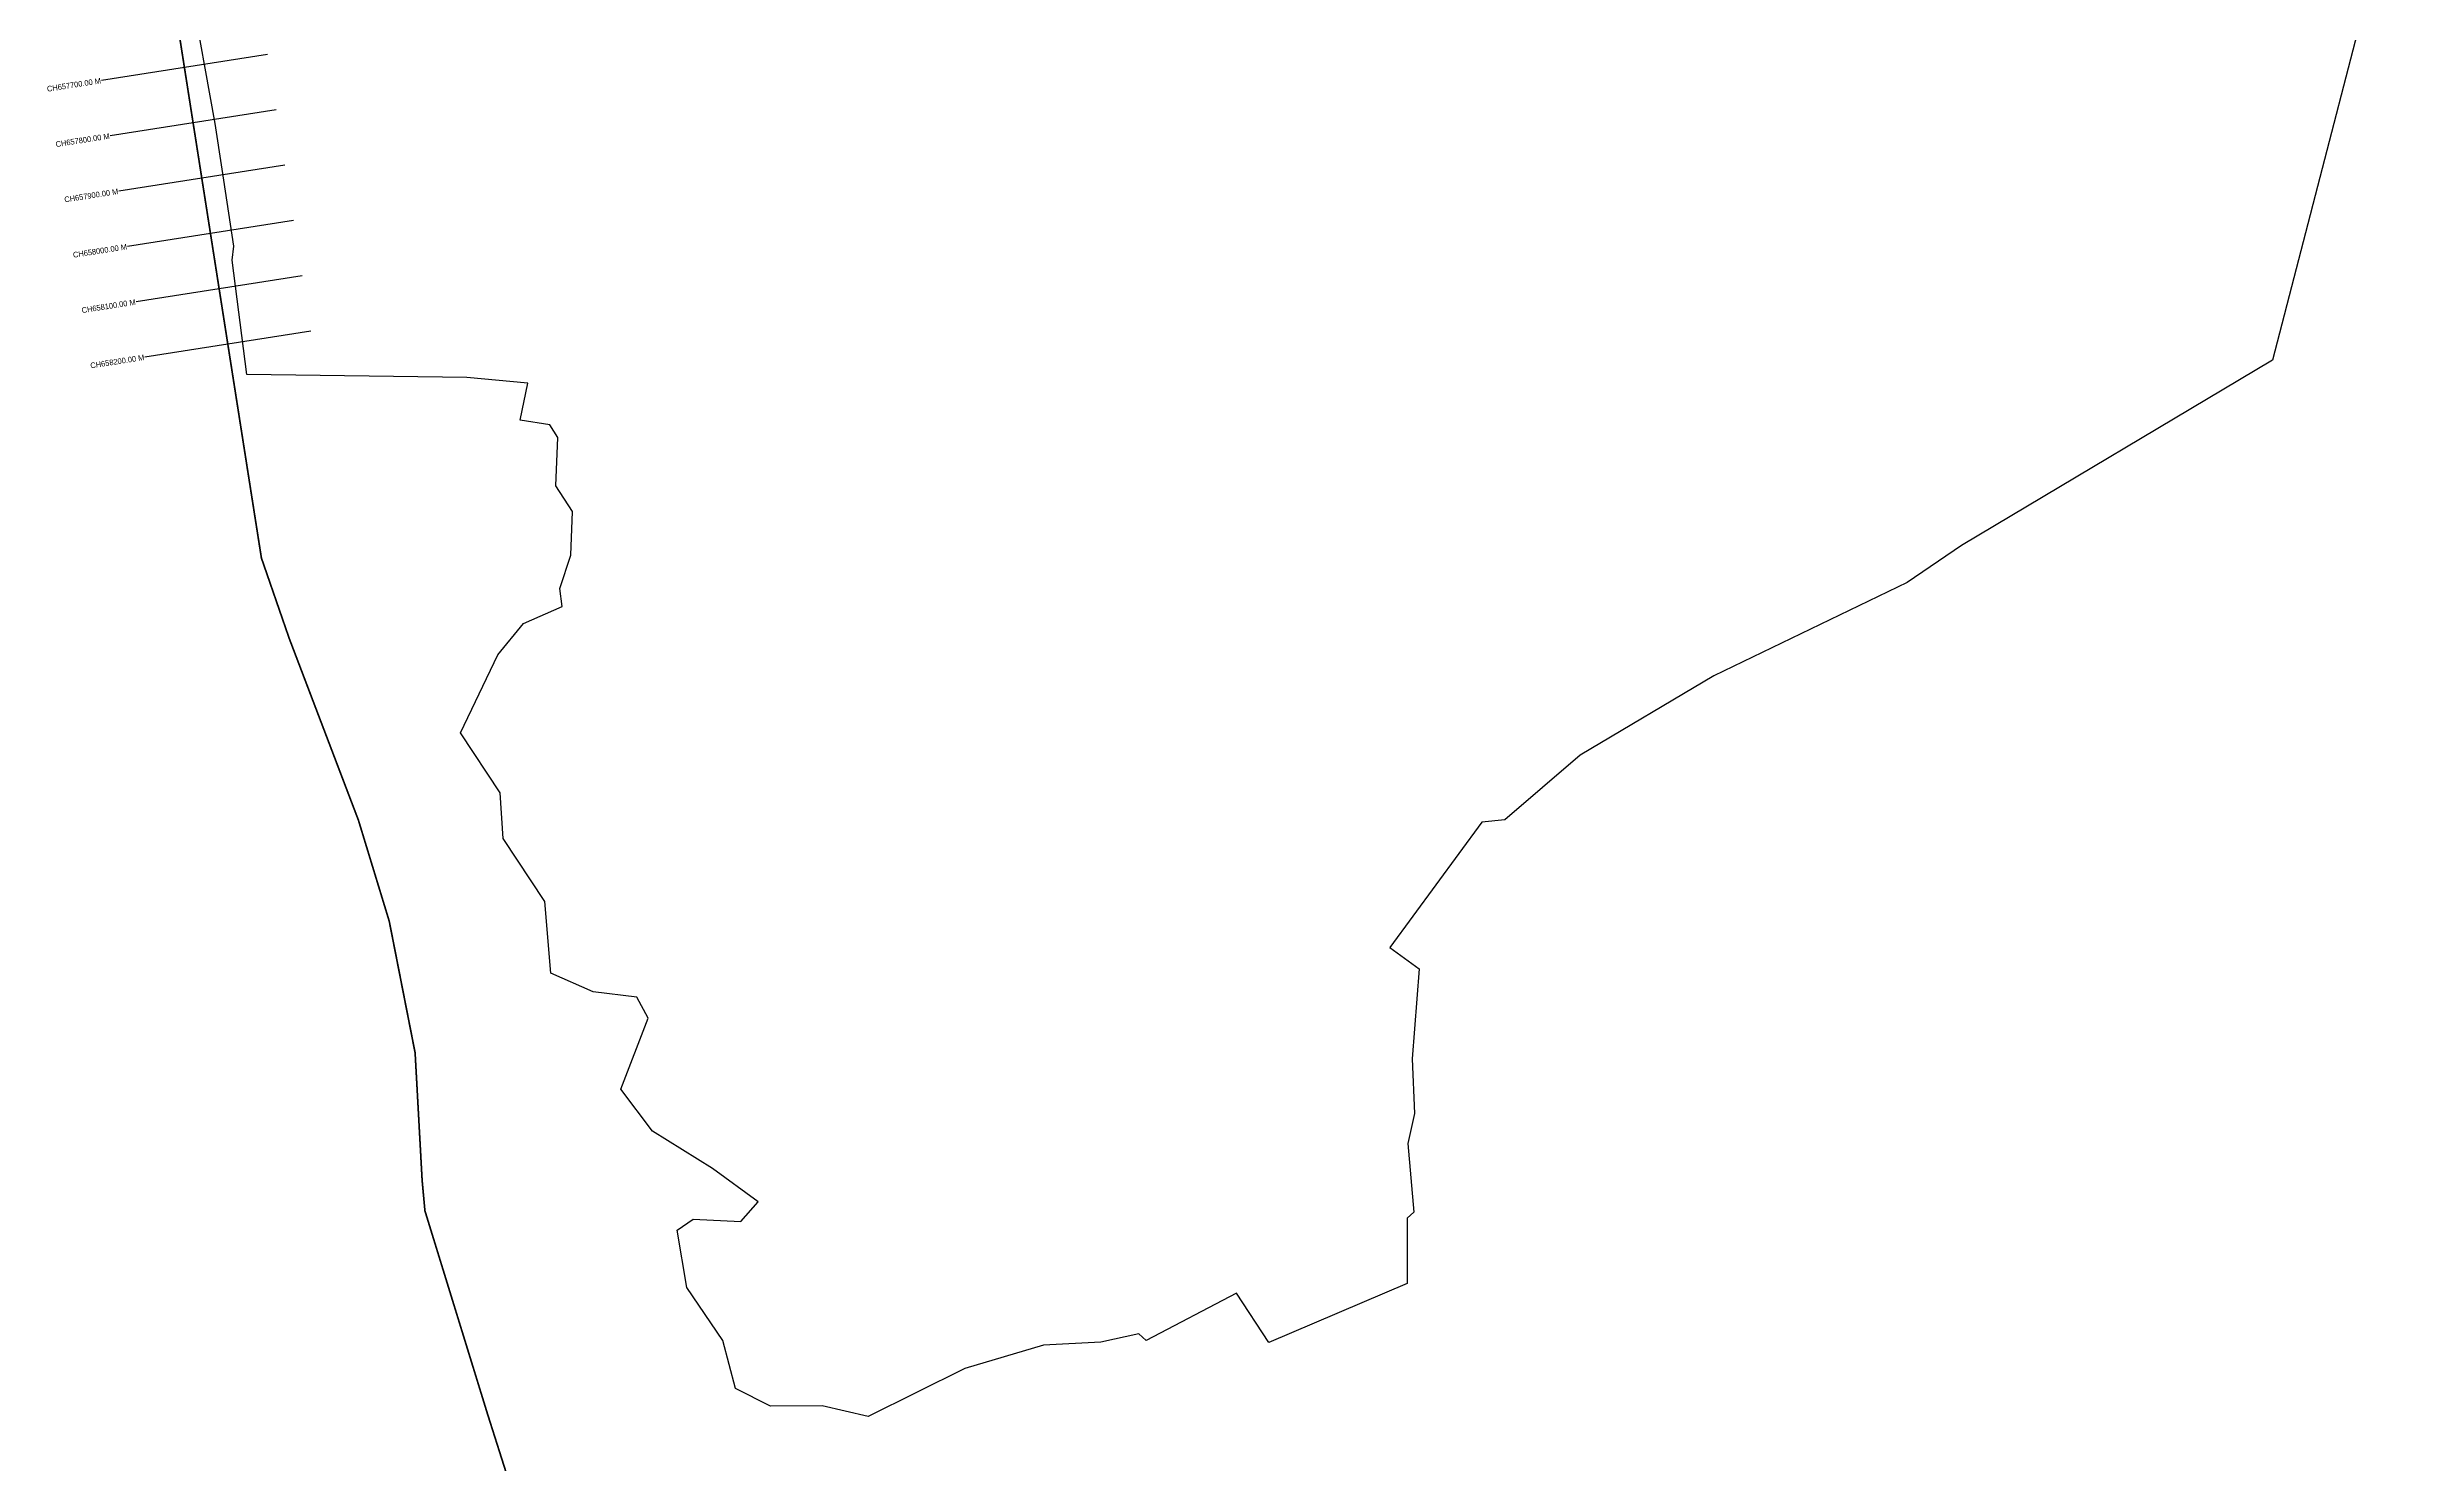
# Model space of a CAD drawing. Header units: metres. Extents: x 333189 to 337815, y 1782223 to 1790673.
# Drawn here: x 333604 to 337815, y 1785541 to 1788071 of the extents above; entities that cross this region are included whole.
import ezdxf
from ezdxf.enums import TextEntityAlignment as Align

# ---------------------------------------------------------------- set-up
doc = ezdxf.new("R2010")
doc.units = ezdxf.units.M
for name, color, linetype in [('CS', 134, 'Continuous'), ('CSMark', 6, 'Continuous'), ('NATURALLY PROTECTED', 3, 'Continuous')]:
    doc.layers.add(name, color=color, linetype=linetype)

msp = doc.modelspace()

# ---------------------------------------------------------------- linework, layer by layer
at = {"color": 6}
msp.add_lwpolyline([(337814.7, 1788424.1), (337578.2, 1787511.5), (337023.3, 1787180.7), (336925.7, 1787114.9), (336581, 1786948.1), (336342.1, 1786806.4), (336207.6, 1786690.8), (336166.4, 1786686.7), (336001.9, 1786463), (336054.4, 1786424.6), (336041.8, 1786264.1), (336046, 1786166.6), (336034.4, 1786113), (336044.9, 1785990.5), (336033.1, 1785979.6), (336033, 1785863), (335785.8, 1785757.4), (335728.6, 1785846), (335567.1, 1785761.1), (335553.8, 1785773.4), (335486, 1785758.1), (335383.4, 1785753.1), (335243.3, 1785711), (335070.5, 1785625.5), (334988.6, 1785644.7), (334895.9, 1785643.7), (334833.8, 1785675.8), (334810.8, 1785761.5), (334747, 1785855.7), (334729.2, 1785958.3), (334758.3, 1785977.9), (334842.9, 1785973.5), (334874, 1786008.9), (334792.5, 1786068.2), (334685.6, 1786134.9), (334629.1, 1786209.8), (334677.6, 1786336.9), (334657.3, 1786374.4), (334579.7, 1786384), (334503.9, 1786417.4), (334493.1, 1786545.2), (334418.7, 1786657.6), (334413.3, 1786739.1), (334342.7, 1786846.2), (334409, 1786985.4), (334455.1, 1787041.6), (334523.9, 1787071.9), (334520.2, 1787104.1), (334539.5, 1787163.2), (334542.5, 1787241.3), (334512.5, 1787287.3), (334516.3, 1787373.5), (334501.9, 1787396.4), (334448.9, 1787404.7), (334462.6, 1787470.5), (334353.8, 1787480.5), (333960.7, 1787486), (333934.5, 1787690.3), (333937.6, 1787715.2), (333916.9, 1787852.7), (333904.5, 1787934.4), (333860.7, 1788175)], dxfattribs=at)
at = {"layer": 'CS'}
for p, q in [((333997.6, 1788057.6), (333701.3, 1788011)), ((334013.2, 1787958.8), (333716.8, 1787912.2)), ((334028.7, 1787860), (333732.3, 1787813.5)), ((334044.2, 1787761.2), (333747.8, 1787714.7)), ((334059.7, 1787662.4), (333763.3, 1787615.9)), ((334075.2, 1787563.6), (333778.8, 1787517.1))]:
    msp.add_line(p, q, dxfattribs=at)
at = {"layer": 'NATURALLY PROTECTED', "const_width": 3, "flags": 128}
msp.add_lwpolyline([(333834.3, 1788131.1), (333887.6, 1787791.6), (333933, 1787502), (333987, 1787158.4), (334036.7, 1787014.7), (334160.2, 1786690.4), (334215.3, 1786509.8), (334261.5, 1786274.8), (334267.7, 1786162.1), (334274, 1786047.5), (334279, 1785992.8), (334325.4, 1785842.2), (334391.1, 1785629), (334447.5, 1785451.6)], dxfattribs=at)

# ---------------------------------------------------------------- texts
at = {"layer": 'CSMark'}
for s, p in [('CH657700.00 M', (333700.3, 1788010.9)), ('CH657800.00 M', (333715.8, 1787912.1)), ('CH657900.00 M', (333731.3, 1787813.3)), ('CH658000.00 M', (333746.8, 1787714.5)), ('CH658100.00 M', (333762.3, 1787615.7)), ('CH658200.00 M', (333777.8, 1787516.9))]:
    msp.add_text(s, height=10, rotation=8.9213, dxfattribs=at).set_placement(p, align=Align.MIDDLE_RIGHT)

doc.saveas('drawing.dxf')
